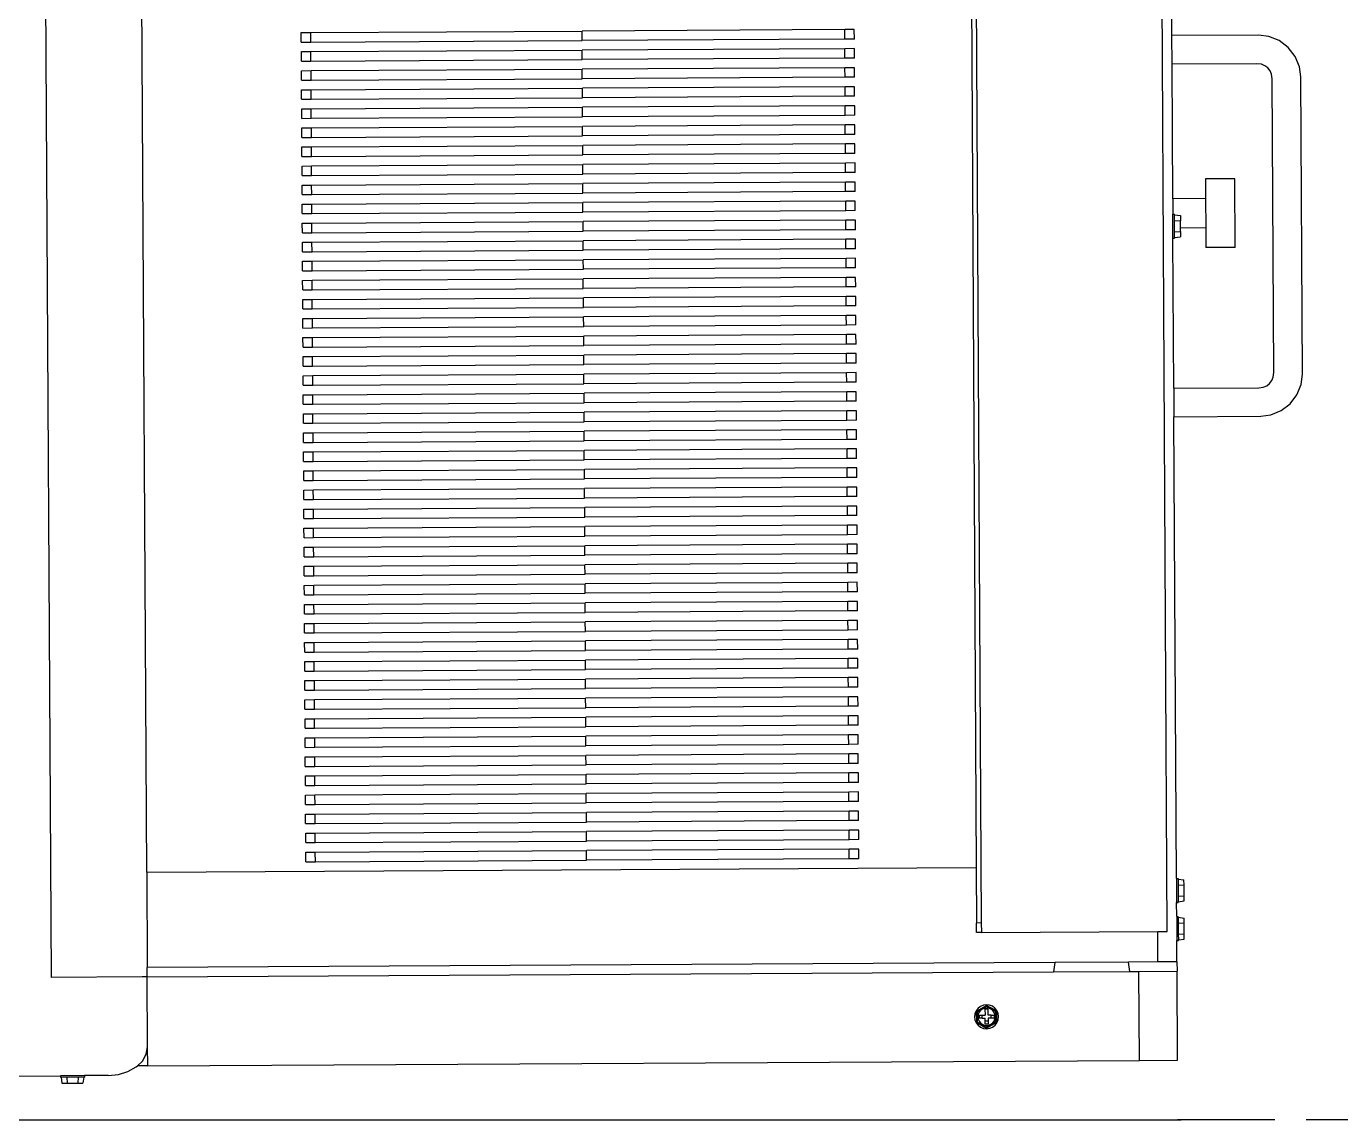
# Model space of a CAD drawing. Header units: millimetres. Extents: x -9564 to 18143, y -28921 to 24346.
# Drawn here: x 7557 to 8090, y -10254 to -9810 of the extents above; entities that cross this region are included whole.
import ezdxf

# ---------------------------------------------------------------- set-up
doc = ezdxf.new("R2010")
doc.units = ezdxf.units.MM
doc.header["$LTSCALE"] = 100
doc.linetypes.add('DASHED2', pattern=[0.762, 0.635, -0.127])
doc.layers.add('Edges', color=7, linetype='Continuous')

# ---------------------------------------------------------------- blocks, each defined once
blk = doc.blocks.new('Bread Slicer pl')
at = {"layer": 'Edges'}
for p, q in [((39.08, 56.049), (39.08, 51.888)), ((39.061, 51.88), (38.982, 51.868)), ((38.982, 51.868), (38.982, 51.799)), ((39.08, 51.888), (39.061, 51.888)), ((39.061, 51.888), (39.061, 51.88)), ((39.061, 51.805), (39.061, 51.88)), ((39.08, 51.573), (39.08, 51.888)), ((59.915, 52.004), (40.37, 52.004)), ((40.37, 50.808), (40.37, 52.004)), ((39.061, 51.805), (38.982, 51.799)), ((38.982, 51.799), (38.982, 51.662)), ((39.061, 51.656), (39.061, 51.805)), ((39.061, 51.656), (38.982, 51.662)), ((38.982, 51.662), (38.982, 51.593)), ((39.061, 51.581), (38.982, 51.593)), ((39.061, 51.581), (39.061, 51.656)), ((39.061, 51.573), (39.061, 51.581)), ((39.08, 51.573), (39.061, 51.573)), ((39.08, 51.262), (39.08, 51.573)), ((39.08, 51.262), (39.093, 51.127)), ((39.093, 51.127), (39.131, 51.002)), ((39.131, 51.002), (39.19, 50.894)), ((39.19, 50.894), (39.205, 50.878)), ((39.205, 50.742), (39.205, 50.878)), ((39.205, 50.878), (39.268, 50.812)), ((39.205, 50.742), (39.205, 37.742)), ((39.205, 50.742), (39.455, 50.742)), ((39.268, 50.812), (39.358, 50.76)), ((39.358, 50.76), (39.455, 50.742)), ((39.455, 50.742), (40.37, 50.742)), ((40.37, 50.742), (40.37, 50.808)), ((40.37, 50.742), (40.495, 50.742)), ((40.37, 50.742), (40.37, 38.861)), ((41.745, 50.742), (40.495, 50.742)), ((40.495, 38.845), (40.495, 50.742)), ((41.745, 50.742), (41.745, 39.867)), ((41.745, 50.742), (58.54, 50.742)), ((41.87, 48.655), (41.995, 48.655)), ((41.87, 48.655), (41.87, 48.53)), ((41.995, 48.655), (41.995, 48.53)), ((42.12, 48.655), (42.245, 48.655)), ((42.12, 48.655), (42.12, 48.53)), ((42.245, 48.655), (42.245, 48.53)), ((42.37, 48.655), (42.495, 48.655)), ((42.37, 48.655), (42.37, 48.53)), ((42.495, 48.655), (42.495, 48.53)), ((42.62, 48.655), (42.745, 48.655)), ((42.62, 48.655), (42.62, 48.53)), ((42.745, 48.655), (42.745, 48.53)), ((42.87, 48.655), (42.995, 48.655)), ((42.87, 48.655), (42.87, 48.53)), ((42.995, 48.655), (42.995, 48.53)), ((43.12, 48.655), (43.245, 48.655)), ((43.12, 48.655), (43.12, 48.53)), ((43.245, 48.655), (43.245, 48.53)), ((43.37, 48.655), (43.495, 48.655)), ((43.37, 48.655), (43.37, 48.53)), ((43.495, 48.655), (43.495, 48.53)), ((43.62, 48.655), (43.745, 48.655)), ((43.62, 48.655), (43.62, 48.53)), ((43.745, 48.655), (43.745, 48.53)), ((43.87, 48.655), (43.995, 48.655)), ((43.87, 48.655), (43.87, 48.53)), ((43.995, 48.655), (43.995, 48.53)), ((44.12, 48.655), (44.245, 48.655)), ((44.12, 48.655), (44.12, 48.53)), ((44.245, 48.655), (44.245, 48.53)), ((44.37, 48.655), (44.495, 48.655)), ((44.37, 48.655), (44.37, 48.53)), ((44.495, 48.655), (44.495, 48.53)), ((44.62, 48.655), (44.745, 48.655)), ((44.62, 48.655), (44.62, 48.53)), ((44.745, 48.655), (44.745, 48.53)), ((44.87, 48.655), (44.995, 48.655)), ((44.87, 48.655), (44.87, 48.53)), ((44.995, 48.655), (44.995, 48.53)), ((45.12, 48.655), (45.245, 48.655)), ((45.12, 48.655), (45.12, 48.53)), ((45.245, 48.655), (45.245, 48.53)), ((45.37, 48.655), (45.495, 48.655)), ((45.37, 48.655), (45.37, 48.53)), ((45.495, 48.655), (45.495, 48.53)), ((45.62, 48.655), (45.745, 48.655)), ((45.62, 48.655), (45.62, 48.53)), ((45.745, 48.655), (45.745, 48.53)), ((45.87, 48.655), (45.995, 48.655)), ((45.87, 48.655), (45.87, 48.53)), ((45.995, 48.655), (45.995, 48.53)), ((46.12, 48.655), (46.245, 48.655)), ((46.12, 48.655), (46.12, 48.53)), ((46.245, 48.655), (46.245, 48.53)), ((46.37, 48.655), (46.495, 48.655)), ((46.37, 48.655), (46.37, 48.53)), ((46.495, 48.655), (46.495, 48.53)), ((46.62, 48.655), (46.745, 48.655)), ((46.62, 48.655), (46.62, 48.53)), ((46.745, 48.655), (46.745, 48.53)), ((46.87, 48.655), (46.995, 48.655)), ((46.87, 48.655), (46.87, 48.53)), ((46.995, 48.655), (46.995, 48.53)), ((47.12, 48.655), (47.245, 48.655)), ((47.12, 48.655), (47.12, 48.53)), ((47.245, 48.655), (47.245, 48.53)), ((47.37, 48.655), (47.495, 48.655)), ((47.37, 48.655), (47.37, 48.53)), ((47.495, 48.655), (47.495, 48.53)), ((47.62, 48.655), (47.745, 48.655)), ((47.62, 48.655), (47.62, 48.53)), ((47.745, 48.655), (47.745, 48.53)), ((47.87, 48.655), (47.995, 48.655)), ((47.87, 48.655), (47.87, 48.53)), ((47.995, 48.655), (47.995, 48.53)), ((48.12, 48.655), (48.245, 48.655)), ((48.12, 48.655), (48.12, 48.53)), ((48.245, 48.655), (48.245, 48.53)), ((48.37, 48.655), (48.495, 48.655)), ((48.37, 48.655), (48.37, 48.53)), ((48.495, 48.655), (48.495, 48.53)), ((48.62, 48.655), (48.745, 48.655)), ((48.62, 48.655), (48.62, 48.53)), ((48.745, 48.655), (48.745, 48.53)), ((48.87, 48.655), (48.995, 48.655)), ((48.87, 48.655), (48.87, 48.53)), ((48.995, 48.655), (48.995, 48.53)), ((49.12, 48.655), (49.245, 48.655)), ((49.12, 48.655), (49.12, 48.53)), ((49.245, 48.655), (49.245, 48.53)), ((49.37, 48.655), (49.495, 48.655)), ((49.37, 48.655), (49.37, 48.53)), ((49.495, 48.655), (49.495, 48.53)), ((49.62, 48.655), (49.745, 48.655)), ((49.62, 48.655), (49.62, 48.53)), ((49.745, 48.655), (49.745, 48.53)), ((49.87, 48.655), (49.995, 48.655)), ((49.87, 48.655), (49.87, 48.53)), ((49.995, 48.655), (49.995, 48.53)), ((50.12, 48.655), (50.245, 48.655)), ((50.12, 48.655), (50.12, 48.53)), ((50.245, 48.655), (50.245, 48.53)), ((50.37, 48.655), (50.495, 48.655)), ((50.37, 48.655), (50.37, 48.53)), ((50.495, 48.655), (50.495, 48.53)), ((50.62, 48.655), (50.745, 48.655)), ((50.62, 48.655), (50.62, 48.53)), ((50.745, 48.655), (50.745, 48.53)), ((50.87, 48.655), (50.995, 48.655)), ((50.87, 48.655), (50.87, 48.53)), ((50.995, 48.655), (50.995, 48.53)), ((51.12, 48.655), (51.245, 48.655)), ((51.12, 48.655), (51.12, 48.53)), ((51.245, 48.655), (51.245, 48.53)), ((51.37, 48.655), (51.495, 48.655)), ((51.37, 48.655), (51.37, 48.53)), ((51.495, 48.655), (51.495, 48.53)), ((51.62, 48.655), (51.745, 48.655)), ((51.62, 48.655), (51.62, 48.53)), ((51.745, 48.655), (51.745, 48.53)), ((51.87, 48.655), (51.995, 48.655)), ((51.87, 48.655), (51.87, 48.53)), ((51.995, 48.655), (51.995, 48.53)), ((52.12, 48.655), (52.245, 48.655)), ((52.12, 48.655), (52.12, 48.53)), ((52.245, 48.655), (52.245, 48.53)), ((52.37, 48.655), (52.495, 48.655)), ((52.37, 48.655), (52.37, 48.53)), ((52.495, 48.655), (52.495, 48.53)), ((52.62, 48.655), (52.745, 48.655)), ((52.62, 48.655), (52.62, 48.53)), ((52.745, 48.655), (52.745, 48.53)), ((41.87, 48.53), (41.995, 48.53)), ((41.87, 48.53), (41.87, 44.976)), ((41.995, 48.53), (41.995, 44.976)), ((42.12, 48.53), (42.245, 48.53)), ((42.12, 48.53), (42.12, 44.974)), ((42.245, 48.53), (42.245, 44.974)), ((42.37, 48.53), (42.495, 48.53)), ((42.37, 48.53), (42.37, 44.974)), ((42.495, 48.53), (42.495, 44.974)), ((42.62, 48.53), (42.745, 48.53)), ((42.62, 48.53), (42.62, 44.976)), ((42.745, 48.53), (42.745, 44.976)), ((42.87, 48.53), (42.995, 48.53)), ((42.87, 48.53), (42.87, 44.976)), ((42.995, 48.53), (42.995, 44.976)), ((43.12, 48.53), (43.245, 48.53)), ((43.12, 48.53), (43.12, 44.975)), ((43.245, 48.53), (43.245, 44.975)), ((43.37, 48.53), (43.495, 48.53)), ((43.37, 48.53), (43.37, 44.976)), ((43.495, 48.53), (43.495, 44.976)), ((43.62, 48.53), (43.745, 48.53)), ((43.62, 48.53), (43.62, 44.976)), ((43.745, 48.53), (43.745, 44.976)), ((43.87, 48.53), (43.995, 48.53)), ((43.87, 48.53), (43.87, 44.975)), ((43.995, 48.53), (43.995, 44.975)), ((44.12, 48.53), (44.245, 48.53)), ((44.12, 48.53), (44.12, 44.976)), ((44.245, 48.53), (44.245, 44.976)), ((44.37, 48.53), (44.495, 48.53)), ((44.37, 48.53), (44.37, 44.974)), ((44.495, 48.53), (44.495, 44.974)), ((44.62, 48.53), (44.745, 48.53)), ((44.62, 48.53), (44.62, 44.974)), ((44.745, 48.53), (44.745, 44.974)), ((44.87, 48.53), (44.995, 48.53)), ((44.87, 48.53), (44.87, 44.976)), ((44.995, 48.53), (44.995, 44.976)), ((45.12, 48.53), (45.245, 48.53)), ((45.12, 48.53), (45.12, 44.975)), ((45.245, 48.53), (45.245, 44.975)), ((45.37, 48.53), (45.495, 48.53)), ((45.37, 48.53), (45.37, 44.974)), ((45.495, 48.53), (45.495, 44.974)), ((45.62, 48.53), (45.745, 48.53)), ((45.62, 48.53), (45.62, 44.976)), ((45.745, 48.53), (45.745, 44.976)), ((45.87, 48.53), (45.995, 48.53)), ((45.87, 48.53), (45.87, 44.975)), ((45.995, 48.53), (45.995, 44.975)), ((46.12, 48.53), (46.245, 48.53)), ((46.12, 48.53), (46.12, 44.974)), ((46.245, 48.53), (46.245, 44.974)), ((46.37, 48.53), (46.495, 48.53)), ((46.37, 48.53), (46.37, 44.976)), ((46.495, 48.53), (46.495, 44.976)), ((46.62, 48.53), (46.745, 48.53)), ((46.62, 48.53), (46.62, 44.974)), ((46.745, 48.53), (46.745, 44.974)), ((46.87, 48.53), (46.995, 48.53)), ((46.87, 48.53), (46.87, 44.976)), ((46.995, 48.53), (46.995, 44.976)), ((47.12, 48.53), (47.245, 48.53)), ((47.12, 48.53), (47.12, 44.976)), ((47.245, 48.53), (47.245, 44.976)), ((47.37, 48.53), (47.495, 48.53)), ((47.37, 48.53), (47.37, 44.975)), ((47.495, 48.53), (47.495, 44.975)), ((47.62, 48.53), (47.745, 48.53)), ((47.62, 48.53), (47.62, 44.974)), ((47.745, 48.53), (47.745, 44.974)), ((47.87, 48.53), (47.995, 48.53)), ((47.87, 48.53), (47.87, 44.974)), ((47.995, 48.53), (47.995, 44.974)), ((48.12, 48.53), (48.245, 48.53)), ((48.12, 48.53), (48.12, 44.974)), ((48.245, 48.53), (48.245, 44.974)), ((48.37, 48.53), (48.495, 48.53)), ((48.37, 48.53), (48.37, 44.976)), ((48.495, 48.53), (48.495, 44.976)), ((48.62, 48.53), (48.745, 48.53)), ((48.62, 48.53), (48.62, 44.976)), ((48.745, 48.53), (48.745, 44.976)), ((48.87, 48.53), (48.995, 48.53)), ((48.87, 48.53), (48.87, 44.974)), ((48.995, 48.53), (48.995, 44.974)), ((49.12, 48.53), (49.245, 48.53)), ((49.12, 48.53), (49.12, 44.976)), ((49.245, 48.53), (49.245, 44.976)), ((49.37, 48.53), (49.495, 48.53)), ((49.37, 48.53), (49.37, 44.976)), ((49.495, 48.53), (49.495, 44.976)), ((49.62, 48.53), (49.745, 48.53)), ((49.62, 48.53), (49.62, 44.974)), ((49.745, 48.53), (49.745, 44.974)), ((49.87, 48.53), (49.995, 48.53)), ((49.87, 48.53), (49.87, 44.976)), ((49.995, 48.53), (49.995, 44.976)), ((50.12, 48.53), (50.245, 48.53)), ((50.12, 48.53), (50.12, 44.974)), ((50.245, 48.53), (50.245, 44.974)), ((50.37, 48.53), (50.495, 48.53)), ((50.37, 48.53), (50.37, 44.975)), ((50.495, 48.53), (50.495, 44.975)), ((50.62, 48.53), (50.745, 48.53)), ((50.62, 48.53), (50.62, 44.976)), ((50.745, 48.53), (50.745, 44.976)), ((50.87, 48.53), (50.995, 48.53)), ((50.87, 48.53), (50.87, 44.974)), ((50.995, 48.53), (50.995, 44.974)), ((51.12, 48.53), (51.245, 48.53)), ((51.12, 48.53), (51.12, 44.974)), ((51.245, 48.53), (51.245, 44.974)), ((51.37, 48.53), (51.495, 48.53)), ((51.37, 48.53), (51.37, 44.976)), ((51.495, 48.53), (51.495, 44.976)), ((51.62, 48.53), (51.745, 48.53)), ((51.62, 48.53), (51.62, 44.974)), ((51.745, 48.53), (51.745, 44.974)), ((51.87, 48.53), (51.995, 48.53)), ((51.87, 48.53), (51.87, 44.974)), ((51.995, 48.53), (51.995, 44.974)), ((52.12, 48.53), (52.245, 48.53)), ((52.12, 48.53), (52.12, 44.976)), ((52.245, 48.53), (52.245, 44.976)), ((52.37, 48.53), (52.495, 48.53)), ((52.37, 48.53), (52.37, 44.974)), ((52.495, 48.53), (52.495, 44.974)), ((52.62, 48.53), (52.745, 48.53)), ((52.62, 48.53), (52.62, 44.974)), ((52.745, 48.53), (52.745, 44.974)), ((41.87, 44.976), (41.995, 44.976)), ((41.87, 41.53), (41.87, 44.976)), ((41.995, 41.53), (41.995, 44.976)), ((42.62, 44.976), (42.745, 44.976)), ((42.62, 41.53), (42.62, 44.976)), ((42.745, 41.53), (42.745, 44.976)), ((42.87, 44.976), (42.87, 44.974)), ((42.995, 44.976), (42.995, 44.974)), ((43.12, 41.53), (43.12, 44.975)), ((43.12, 44.975), (43.245, 44.975)), ((43.245, 41.53), (43.245, 44.975)), ((43.37, 44.976), (43.37, 44.974)), ((43.495, 44.976), (43.495, 44.974)), ((43.62, 44.976), (43.62, 44.974)), ((43.745, 44.976), (43.745, 44.974)), ((43.87, 41.53), (43.87, 44.975)), ((43.87, 44.975), (43.995, 44.975)), ((43.995, 41.53), (43.995, 44.975)), ((44.12, 44.976), (44.12, 44.974)), ((44.245, 44.976), (44.245, 44.974)), ((44.87, 44.976), (44.87, 44.974)), ((44.995, 44.976), (44.995, 44.974)), ((45.12, 41.53), (45.12, 44.975)), ((45.12, 44.975), (45.245, 44.975)), ((45.245, 41.53), (45.245, 44.975)), ((45.62, 44.976), (45.62, 44.974)), ((45.745, 44.976), (45.745, 44.974)), ((45.87, 41.53), (45.87, 44.975)), ((45.87, 44.975), (45.995, 44.975)), ((45.995, 41.53), (45.995, 44.975)), ((46.37, 44.976), (46.37, 44.974)), ((46.495, 44.976), (46.495, 44.974)), ((46.87, 44.976), (46.87, 44.974)), ((46.995, 44.976), (46.995, 44.974)), ((47.12, 44.976), (47.245, 44.976)), ((47.12, 41.53), (47.12, 44.976)), ((47.245, 41.53), (47.245, 44.976)), ((47.37, 41.53), (47.37, 44.975)), ((47.37, 44.975), (47.495, 44.975)), ((47.495, 41.53), (47.495, 44.975)), ((48.37, 44.976), (48.495, 44.976)), ((48.37, 41.53), (48.37, 44.976)), ((48.495, 41.53), (48.495, 44.976)), ((48.62, 44.976), (48.62, 44.974)), ((48.745, 44.976), (48.745, 44.974)), ((49.12, 44.976), (49.12, 44.974)), ((49.245, 44.976), (49.245, 44.974)), ((49.37, 44.976), (49.495, 44.976)), ((49.37, 41.53), (49.37, 44.976)), ((49.495, 41.53), (49.495, 44.976)), ((49.87, 44.976), (49.87, 44.974)), ((49.995, 44.976), (49.995, 44.974)), ((50.37, 41.53), (50.37, 44.975)), ((50.37, 44.975), (50.495, 44.975)), ((50.495, 41.53), (50.495, 44.975)), ((50.62, 44.976), (50.62, 44.974)), ((50.745, 44.976), (50.745, 44.974)), ((51.37, 44.976), (51.495, 44.976)), ((51.37, 41.53), (51.37, 44.976)), ((51.495, 41.53), (51.495, 44.976)), ((52.12, 44.976), (52.12, 44.974)), ((52.245, 44.976), (52.245, 44.974)), ((42.12, 44.974), (42.245, 44.974)), ((42.12, 41.53), (42.12, 44.974)), ((42.245, 41.53), (42.245, 44.974)), ((42.37, 44.974), (42.495, 44.974)), ((42.37, 41.53), (42.37, 44.974)), ((42.495, 41.53), (42.495, 44.974)), ((42.87, 44.974), (42.995, 44.974)), ((42.87, 41.53), (42.87, 44.974)), ((42.995, 41.53), (42.995, 44.974)), ((43.37, 44.974), (43.495, 44.974)), ((43.37, 41.53), (43.37, 44.974)), ((43.495, 41.53), (43.495, 44.974)), ((43.62, 44.974), (43.745, 44.974)), ((43.62, 41.53), (43.62, 44.974)), ((43.745, 41.53), (43.745, 44.974)), ((44.12, 44.974), (44.245, 44.974)), ((44.12, 41.53), (44.12, 44.974)), ((44.245, 41.53), (44.245, 44.974)), ((44.37, 44.974), (44.495, 44.974)), ((44.37, 41.53), (44.37, 44.974)), ((44.495, 41.53), (44.495, 44.974)), ((44.62, 44.974), (44.745, 44.974)), ((44.62, 41.53), (44.62, 44.974)), ((44.745, 41.53), (44.745, 44.974)), ((44.87, 44.974), (44.995, 44.974)), ((44.87, 41.53), (44.87, 44.974)), ((44.995, 41.53), (44.995, 44.974)), ((45.37, 44.974), (45.495, 44.974)), ((45.37, 41.53), (45.37, 44.974)), ((45.495, 41.53), (45.495, 44.974)), ((45.62, 44.974), (45.745, 44.974)), ((45.62, 41.53), (45.62, 44.974)), ((45.745, 41.53), (45.745, 44.974)), ((46.12, 44.974), (46.245, 44.974)), ((46.12, 41.53), (46.12, 44.974)), ((46.245, 41.53), (46.245, 44.974)), ((46.37, 44.974), (46.495, 44.974)), ((46.37, 41.53), (46.37, 44.974)), ((46.495, 41.53), (46.495, 44.974)), ((46.62, 44.974), (46.745, 44.974)), ((46.62, 41.53), (46.62, 44.974)), ((46.745, 41.53), (46.745, 44.974)), ((46.87, 44.974), (46.995, 44.974)), ((46.87, 41.53), (46.87, 44.974)), ((46.995, 41.53), (46.995, 44.974)), ((47.62, 44.974), (47.745, 44.974)), ((47.62, 41.53), (47.62, 44.974)), ((47.745, 41.53), (47.745, 44.974)), ((47.87, 44.974), (47.995, 44.974)), ((47.87, 41.53), (47.87, 44.974)), ((47.995, 41.53), (47.995, 44.974)), ((48.12, 44.974), (48.245, 44.974)), ((48.12, 41.53), (48.12, 44.974)), ((48.245, 41.53), (48.245, 44.974)), ((48.62, 44.974), (48.745, 44.974)), ((48.62, 41.53), (48.62, 44.974)), ((48.745, 41.53), (48.745, 44.974)), ((48.87, 44.974), (48.995, 44.974)), ((48.87, 41.53), (48.87, 44.974)), ((48.995, 41.53), (48.995, 44.974)), ((49.12, 44.974), (49.245, 44.974)), ((49.12, 41.53), (49.12, 44.974)), ((49.245, 41.53), (49.245, 44.974)), ((49.62, 44.974), (49.745, 44.974)), ((49.62, 41.53), (49.62, 44.974)), ((49.745, 41.53), (49.745, 44.974)), ((49.87, 44.974), (49.995, 44.974)), ((49.87, 41.53), (49.87, 44.974)), ((49.995, 41.53), (49.995, 44.974)), ((50.12, 44.974), (50.245, 44.974)), ((50.12, 41.53), (50.12, 44.974)), ((50.245, 41.53), (50.245, 44.974)), ((50.62, 44.974), (50.745, 44.974)), ((50.62, 41.53), (50.62, 44.974)), ((50.745, 41.53), (50.745, 44.974)), ((50.87, 44.974), (50.995, 44.974)), ((50.87, 41.53), (50.87, 44.974)), ((50.995, 41.53), (50.995, 44.974)), ((51.12, 44.974), (51.245, 44.974)), ((51.12, 41.53), (51.12, 44.974)), ((51.245, 41.53), (51.245, 44.974)), ((51.62, 44.974), (51.745, 44.974)), ((51.62, 41.53), (51.62, 44.974)), ((51.745, 41.53), (51.745, 44.974)), ((51.87, 44.974), (51.995, 44.974)), ((51.87, 41.53), (51.87, 44.974)), ((51.995, 41.53), (51.995, 44.974)), ((52.12, 44.974), (52.245, 44.974)), ((52.12, 41.53), (52.12, 44.974)), ((52.245, 41.53), (52.245, 44.974)), ((52.37, 44.974), (52.495, 44.974)), ((52.37, 41.53), (52.37, 44.974)), ((52.495, 41.53), (52.495, 44.974)), ((52.62, 44.974), (52.745, 44.974)), ((52.62, 41.53), (52.62, 44.974)), ((52.745, 41.53), (52.745, 44.974)), ((41.87, 41.53), (41.995, 41.53)), ((41.87, 41.405), (41.87, 41.53)), ((41.995, 41.405), (41.995, 41.53)), ((42.12, 41.53), (42.245, 41.53)), ((42.12, 41.405), (42.12, 41.53)), ((42.245, 41.405), (42.245, 41.53)), ((42.37, 41.53), (42.495, 41.53)), ((42.37, 41.405), (42.37, 41.53)), ((42.495, 41.405), (42.495, 41.53)), ((42.62, 41.53), (42.745, 41.53)), ((42.62, 41.405), (42.62, 41.53)), ((42.745, 41.405), (42.745, 41.53)), ((42.87, 41.53), (42.995, 41.53)), ((42.87, 41.405), (42.87, 41.53)), ((42.995, 41.405), (42.995, 41.53)), ((43.12, 41.53), (43.245, 41.53)), ((43.12, 41.405), (43.12, 41.53)), ((43.245, 41.405), (43.245, 41.53)), ((43.37, 41.53), (43.495, 41.53)), ((43.37, 41.405), (43.37, 41.53)), ((43.495, 41.405), (43.495, 41.53)), ((43.62, 41.53), (43.745, 41.53)), ((43.62, 41.405), (43.62, 41.53)), ((43.745, 41.405), (43.745, 41.53)), ((43.87, 41.53), (43.995, 41.53)), ((43.87, 41.405), (43.87, 41.53)), ((43.995, 41.405), (43.995, 41.53)), ((44.12, 41.53), (44.245, 41.53)), ((44.12, 41.405), (44.12, 41.53)), ((44.245, 41.405), (44.245, 41.53)), ((44.37, 41.53), (44.495, 41.53)), ((44.37, 41.405), (44.37, 41.53)), ((44.495, 41.405), (44.495, 41.53)), ((44.62, 41.53), (44.745, 41.53)), ((44.62, 41.405), (44.62, 41.53)), ((44.745, 41.405), (44.745, 41.53)), ((44.87, 41.53), (44.995, 41.53)), ((44.87, 41.405), (44.87, 41.53)), ((44.995, 41.405), (44.995, 41.53)), ((45.12, 41.53), (45.245, 41.53)), ((45.12, 41.405), (45.12, 41.53)), ((45.245, 41.405), (45.245, 41.53)), ((45.37, 41.53), (45.495, 41.53)), ((45.37, 41.405), (45.37, 41.53)), ((45.495, 41.405), (45.495, 41.53)), ((45.62, 41.53), (45.745, 41.53)), ((45.62, 41.405), (45.62, 41.53)), ((45.745, 41.405), (45.745, 41.53)), ((45.87, 41.53), (45.995, 41.53)), ((45.87, 41.405), (45.87, 41.53)), ((45.995, 41.405), (45.995, 41.53)), ((46.12, 41.53), (46.245, 41.53)), ((46.12, 41.405), (46.12, 41.53)), ((46.245, 41.405), (46.245, 41.53)), ((46.37, 41.53), (46.495, 41.53)), ((46.37, 41.405), (46.37, 41.53)), ((46.495, 41.405), (46.495, 41.53)), ((46.62, 41.53), (46.745, 41.53)), ((46.62, 41.405), (46.62, 41.53)), ((46.745, 41.405), (46.745, 41.53)), ((46.87, 41.53), (46.995, 41.53)), ((46.87, 41.405), (46.87, 41.53)), ((46.995, 41.405), (46.995, 41.53)), ((47.12, 41.53), (47.245, 41.53)), ((47.12, 41.405), (47.12, 41.53)), ((47.245, 41.405), (47.245, 41.53)), ((47.37, 41.53), (47.495, 41.53)), ((47.37, 41.405), (47.37, 41.53)), ((47.495, 41.405), (47.495, 41.53)), ((47.62, 41.53), (47.745, 41.53)), ((47.62, 41.405), (47.62, 41.53)), ((47.745, 41.405), (47.745, 41.53)), ((47.87, 41.53), (47.995, 41.53)), ((47.87, 41.405), (47.87, 41.53)), ((47.995, 41.405), (47.995, 41.53)), ((48.12, 41.53), (48.245, 41.53)), ((48.12, 41.405), (48.12, 41.53)), ((48.245, 41.405), (48.245, 41.53)), ((48.37, 41.53), (48.495, 41.53)), ((48.37, 41.405), (48.37, 41.53)), ((48.495, 41.405), (48.495, 41.53)), ((48.62, 41.53), (48.745, 41.53)), ((48.62, 41.405), (48.62, 41.53)), ((48.745, 41.405), (48.745, 41.53)), ((48.87, 41.53), (48.995, 41.53)), ((48.87, 41.405), (48.87, 41.53)), ((48.995, 41.405), (48.995, 41.53)), ((49.12, 41.53), (49.245, 41.53)), ((49.12, 41.405), (49.12, 41.53)), ((49.245, 41.405), (49.245, 41.53)), ((49.37, 41.53), (49.495, 41.53)), ((49.37, 41.405), (49.37, 41.53)), ((49.495, 41.405), (49.495, 41.53)), ((49.62, 41.53), (49.745, 41.53)), ((49.62, 41.405), (49.62, 41.53)), ((49.745, 41.405), (49.745, 41.53)), ((49.87, 41.53), (49.995, 41.53)), ((49.87, 41.405), (49.87, 41.53)), ((49.995, 41.405), (49.995, 41.53)), ((50.12, 41.53), (50.245, 41.53)), ((50.12, 41.405), (50.12, 41.53)), ((50.245, 41.405), (50.245, 41.53)), ((50.37, 41.53), (50.495, 41.53)), ((50.37, 41.405), (50.37, 41.53)), ((50.495, 41.405), (50.495, 41.53)), ((50.62, 41.53), (50.745, 41.53)), ((50.62, 41.405), (50.62, 41.53)), ((50.745, 41.405), (50.745, 41.53)), ((50.87, 41.53), (50.995, 41.53)), ((50.87, 41.405), (50.87, 41.53)), ((50.995, 41.405), (50.995, 41.53)), ((51.12, 41.53), (51.245, 41.53)), ((51.12, 41.405), (51.12, 41.53)), ((51.245, 41.405), (51.245, 41.53)), ((51.37, 41.53), (51.495, 41.53)), ((51.37, 41.405), (51.37, 41.53)), ((51.495, 41.405), (51.495, 41.53)), ((51.62, 41.53), (51.745, 41.53)), ((51.62, 41.405), (51.62, 41.53)), ((51.745, 41.405), (51.745, 41.53)), ((51.87, 41.53), (51.995, 41.53)), ((51.87, 41.405), (51.87, 41.53)), ((51.995, 41.405), (51.995, 41.53)), ((52.12, 41.53), (52.245, 41.53)), ((52.12, 41.405), (52.12, 41.53)), ((52.245, 41.405), (52.245, 41.53)), ((52.37, 41.53), (52.495, 41.53)), ((52.37, 41.405), (52.37, 41.53)), ((52.495, 41.405), (52.495, 41.53)), ((52.62, 41.53), (52.745, 41.53)), ((52.62, 41.405), (52.62, 41.53)), ((52.745, 41.405), (52.745, 41.53)), ((41.87, 41.405), (41.995, 41.405)), ((42.12, 41.405), (42.245, 41.405)), ((42.37, 41.405), (42.495, 41.405)), ((42.62, 41.405), (42.745, 41.405)), ((42.87, 41.405), (42.995, 41.405)), ((43.12, 41.405), (43.245, 41.405)), ((43.37, 41.405), (43.495, 41.405)), ((43.62, 41.405), (43.745, 41.405)), ((43.87, 41.405), (43.995, 41.405)), ((44.12, 41.405), (44.245, 41.405)), ((44.37, 41.405), (44.495, 41.405)), ((44.62, 41.405), (44.745, 41.405)), ((44.87, 41.405), (44.995, 41.405)), ((45.12, 41.405), (45.245, 41.405)), ((45.37, 41.405), (45.495, 41.405)), ((45.62, 41.405), (45.745, 41.405)), ((45.87, 41.405), (45.995, 41.405)), ((46.12, 41.405), (46.245, 41.405)), ((46.37, 41.405), (46.495, 41.405)), ((46.62, 41.405), (46.745, 41.405)), ((46.87, 41.405), (46.995, 41.405)), ((47.12, 41.405), (47.245, 41.405)), ((47.37, 41.405), (47.495, 41.405)), ((47.62, 41.405), (47.745, 41.405)), ((47.87, 41.405), (47.995, 41.405)), ((48.12, 41.405), (48.245, 41.405)), ((48.37, 41.405), (48.495, 41.405)), ((48.62, 41.405), (48.745, 41.405)), ((48.87, 41.405), (48.995, 41.405)), ((49.12, 41.405), (49.245, 41.405)), ((49.37, 41.405), (49.495, 41.405)), ((49.62, 41.405), (49.745, 41.405)), ((49.87, 41.405), (49.995, 41.405)), ((50.12, 41.405), (50.245, 41.405)), ((50.37, 41.405), (50.495, 41.405)), ((50.62, 41.405), (50.745, 41.405)), ((50.87, 41.405), (50.995, 41.405)), ((51.12, 41.405), (51.245, 41.405)), ((51.37, 41.405), (51.495, 41.405)), ((51.62, 41.405), (51.745, 41.405)), ((51.87, 41.405), (51.995, 41.405)), ((52.12, 41.405), (52.245, 41.405)), ((52.37, 41.405), (52.495, 41.405)), ((52.62, 41.405), (52.745, 41.405)), ((39.651, 39.821), (39.636, 39.783)), ((39.713, 39.872), (39.638, 39.742)), ((39.719, 39.861), (39.65, 39.742)), ((39.677, 39.853), (39.651, 39.821)), ((39.709, 39.878), (39.677, 39.853)), ((39.707, 39.823), (39.689, 39.799)), ((39.731, 39.841), (39.707, 39.823)), ((39.747, 39.894), (39.709, 39.878)), ((39.713, 39.872), (39.863, 39.872)), ((39.713, 39.872), (39.719, 39.861)), ((39.719, 39.861), (39.857, 39.861)), ((39.758, 39.852), (39.731, 39.841)), ((39.788, 39.899), (39.747, 39.894)), ((39.788, 39.856), (39.758, 39.852)), ((39.768, 39.801), (39.768, 39.84)), ((39.808, 39.84), (39.768, 39.84)), ((39.829, 39.894), (39.788, 39.899)), ((39.817, 39.852), (39.788, 39.856)), ((39.808, 39.84), (39.808, 39.801)), ((39.845, 39.841), (39.817, 39.852)), ((39.867, 39.878), (39.829, 39.894)), ((39.869, 39.823), (39.845, 39.841)), ((39.863, 39.872), (39.857, 39.861)), ((39.857, 39.861), (39.926, 39.742)), ((39.863, 39.872), (39.937, 39.742)), ((39.899, 39.853), (39.867, 39.878)), ((39.887, 39.799), (39.869, 39.823)), ((39.924, 39.821), (39.899, 39.853)), ((39.94, 39.783), (39.924, 39.821)), ((40.893, 39.804), (40.893, 39.867)), ((40.893, 39.867), (41.018, 39.867)), ((41.018, 39.804), (41.018, 39.867)), ((41.745, 39.867), (41.018, 39.867)), ((58.54, 39.867), (41.745, 39.867)), ((39.636, 39.783), (39.63, 39.742)), ((39.63, 39.742), (39.636, 39.701)), ((39.636, 39.701), (39.651, 39.663)), ((39.713, 39.612), (39.638, 39.742)), ((39.638, 39.742), (39.65, 39.742)), ((39.719, 39.623), (39.65, 39.742)), ((39.651, 39.663), (39.677, 39.631)), ((39.678, 39.772), (39.674, 39.742)), ((39.674, 39.742), (39.678, 39.712)), ((39.689, 39.799), (39.678, 39.772)), ((39.678, 39.712), (39.689, 39.685)), ((39.689, 39.762), (39.729, 39.762)), ((39.689, 39.722), (39.689, 39.762)), ((39.729, 39.722), (39.689, 39.722)), ((39.689, 39.685), (39.707, 39.661)), ((39.707, 39.661), (39.731, 39.643)), ((39.729, 39.722), (39.729, 39.762)), ((39.729, 39.762), (39.768, 39.762)), ((39.768, 39.722), (39.729, 39.722)), ((39.731, 39.643), (39.758, 39.632)), ((39.768, 39.801), (39.808, 39.801)), ((39.768, 39.801), (39.768, 39.762)), ((39.768, 39.683), (39.768, 39.722)), ((39.768, 39.683), (39.808, 39.683)), ((39.768, 39.644), (39.768, 39.683)), ((39.808, 39.644), (39.768, 39.644)), ((39.808, 39.801), (39.808, 39.762)), ((39.886, 39.762), (39.808, 39.762)), ((39.808, 39.683), (39.808, 39.722)), ((39.808, 39.722), (39.886, 39.722)), ((39.808, 39.683), (39.808, 39.644)), ((39.817, 39.632), (39.845, 39.643)), ((39.845, 39.643), (39.869, 39.661)), ((39.857, 39.623), (39.926, 39.742)), ((39.863, 39.612), (39.937, 39.742)), ((39.869, 39.661), (39.887, 39.685)), ((39.886, 39.722), (39.886, 39.762)), ((39.898, 39.772), (39.887, 39.799)), ((39.887, 39.685), (39.898, 39.712)), ((39.902, 39.742), (39.898, 39.772)), ((39.898, 39.712), (39.902, 39.742)), ((39.899, 39.631), (39.924, 39.663)), ((39.924, 39.663), (39.94, 39.701)), ((39.937, 39.742), (39.926, 39.742)), ((39.945, 39.742), (39.94, 39.783)), ((39.94, 39.701), (39.945, 39.742)), ((40.893, 39.804), (40.893, 37.492)), ((41.018, 39.804), (40.893, 39.804)), ((59.33, 39.804), (41.018, 39.804)), ((39.677, 39.631), (39.709, 39.606)), ((39.709, 39.606), (39.747, 39.59)), ((39.713, 39.612), (39.719, 39.623)), ((39.863, 39.612), (39.713, 39.612)), ((39.857, 39.623), (39.719, 39.623)), ((39.747, 39.59), (39.788, 39.585)), ((39.758, 39.632), (39.788, 39.628)), ((39.788, 39.628), (39.817, 39.632)), ((39.788, 39.585), (39.829, 39.59)), ((39.829, 39.59), (39.867, 39.606)), ((39.863, 39.612), (39.857, 39.623)), ((39.867, 39.606), (39.899, 39.631)), ((40.495, 38.845), (40.37, 38.861)), ((40.37, 38.861), (40.37, 37.861)), ((40.495, 37.878), (40.495, 38.845)), ((39.205, 37.742), (40.37, 37.742)), ((39.205, 37.742), (39.205, 37.242)), ((40.37, 37.861), (40.495, 37.878)), ((40.37, 37.861), (40.37, 37.742)), ((40.37, 37.742), (40.37, 37.242)), ((40.495, 37.492), (40.495, 37.878)), ((40.495, 37.492), (40.893, 37.492)), ((40.495, 37.242), (40.495, 37.492)), ((40.893, 37.492), (40.893, 37.367)), ((39.205, 37.242), (40.37, 37.242)), ((40.495, 37.242), (40.37, 37.242)), ((40.495, 37.242), (40.773, 37.242)), ((40.773, 37.242), (40.773, 37.222)), ((41.088, 37.242), (40.773, 37.242)), ((40.773, 37.222), (40.781, 37.222)), ((40.781, 37.222), (40.793, 37.144)), ((40.856, 37.222), (40.781, 37.222)), ((40.856, 37.222), (40.861, 37.144)), ((41.005, 37.222), (40.856, 37.222)), ((40.893, 37.367), (59.33, 37.367)), ((41.005, 37.222), (40.999, 37.144)), ((41.08, 37.222), (41.005, 37.222)), ((41.08, 37.222), (41.068, 37.144)), ((41.08, 37.222), (41.088, 37.222)), ((41.088, 37.242), (41.273, 37.242)), ((41.088, 37.242), (41.088, 37.222)), ((41.273, 37.242), (41.273, 37.222)), ((41.588, 37.242), (41.273, 37.242)), ((41.273, 37.222), (41.281, 37.222)), ((41.281, 37.222), (41.293, 37.144)), ((41.356, 37.222), (41.281, 37.222)), ((41.356, 37.222), (41.361, 37.144)), ((41.505, 37.222), (41.356, 37.222)), ((41.505, 37.222), (41.499, 37.144)), ((41.58, 37.222), (41.505, 37.222)), ((41.58, 37.222), (41.568, 37.144)), ((41.588, 37.222), (41.58, 37.222)), ((41.588, 37.242), (47.643, 37.242)), ((41.588, 37.242), (41.588, 37.222)), ((47.643, 37.242), (47.643, 36.105)), ((48.018, 37.242), (47.643, 37.242)), ((48.018, 37.242), (49.985, 37.242)), ((48.018, 37.242), (48.018, 36.129)), ((49.985, 37.242), (49.985, 37.222)), ((49.985, 37.242), (50.3, 37.242)), ((49.993, 37.222), (49.985, 37.222)), ((49.993, 37.222), (50.005, 37.144)), ((49.993, 37.222), (50.068, 37.222)), ((50.068, 37.222), (50.074, 37.144)), ((50.068, 37.222), (50.218, 37.222)), ((50.218, 37.222), (50.212, 37.144)), ((50.218, 37.222), (50.292, 37.222)), ((50.292, 37.222), (50.281, 37.144)), ((50.292, 37.222), (50.3, 37.222)), ((50.3, 37.242), (50.3, 37.222)), ((50.502, 37.242), (50.3, 37.242)), ((50.502, 37.242), (52.268, 37.242)), ((50.502, 36.812), (50.502, 37.242)), ((52.268, 36.129), (52.268, 37.242)), ((52.268, 37.242), (52.643, 37.242)), ((52.643, 37.242), (58.715, 37.242)), ((52.643, 36.105), (52.643, 37.242)), ((40.793, 37.144), (40.861, 37.144)), ((40.861, 37.144), (40.999, 37.144)), ((40.999, 37.144), (41.068, 37.144)), ((41.293, 37.144), (41.361, 37.144)), ((41.361, 37.144), (41.499, 37.144)), ((41.499, 37.144), (41.568, 37.144)), ((50.074, 37.144), (50.005, 37.144)), ((50.074, 37.144), (50.117, 37.144)), ((50.117, 36.812), (50.117, 37.144)), ((50.117, 37.144), (50.212, 37.144)), ((50.281, 37.144), (50.212, 37.144)), ((49.86, 36.426), (49.86, 36.812)), ((50.117, 36.812), (49.86, 36.812)), ((50.502, 36.812), (50.117, 36.812)), ((50.76, 36.812), (50.502, 36.812)), ((50.76, 36.426), (50.76, 36.812)), ((49.86, 36.426), (50.76, 36.426)), ((47.643, 36.105), (47.66, 35.971)), ((48.018, 36.129), (48.026, 36.069)), ((48.026, 36.069), (48.044, 36.024)), ((48.044, 36.024), (48.074, 35.986)), ((52.212, 35.986), (52.241, 36.024)), ((52.241, 36.024), (52.26, 36.069)), ((52.26, 36.069), (52.268, 36.129)), ((52.625, 35.971), (52.643, 36.105)), ((47.66, 35.971), (47.717, 35.835)), ((48.074, 35.986), (48.112, 35.956)), ((48.112, 35.956), (48.157, 35.937)), ((48.157, 35.937), (48.218, 35.929)), ((48.218, 35.929), (52.068, 35.929)), ((52.068, 35.929), (52.128, 35.937)), ((52.128, 35.937), (52.173, 35.956)), ((52.173, 35.956), (52.212, 35.986)), ((52.569, 35.835), (52.625, 35.971)), ((47.717, 35.835), (47.806, 35.718)), ((47.806, 35.718), (47.923, 35.628)), ((52.362, 35.628), (52.479, 35.718)), ((52.479, 35.718), (52.569, 35.835)), ((47.923, 35.628), (48.059, 35.572)), ((48.059, 35.572), (48.193, 35.554)), ((48.193, 35.554), (52.093, 35.554)), ((52.093, 35.554), (52.226, 35.572)), ((52.226, 35.572), (52.362, 35.628))]:
    blk.add_line(p, q, dxfattribs=at)

msp = doc.modelspace()

# ---------------------------------------------------------------- linework, layer by layer
msp.add_line((7224.82, -10253.57), (8024.82, -10253.57))
at = {"color": 3, "linetype": 'DASHED2'}
msp.add_line((8824.82, -10253.57), (8023.39, -10253.57), dxfattribs=at)

# ---------------------------------------------------------------- block references
at = {"xscale": 30.91413492854808, "yscale": 30.91413492854808, "zscale": 30.91413492854808, "rotation": 90.31420039976562}
msp.add_blockref('Bread Slicer pl', (9181.32, -11435.07), dxfattribs=at)

doc.saveas('drawing.dxf')
